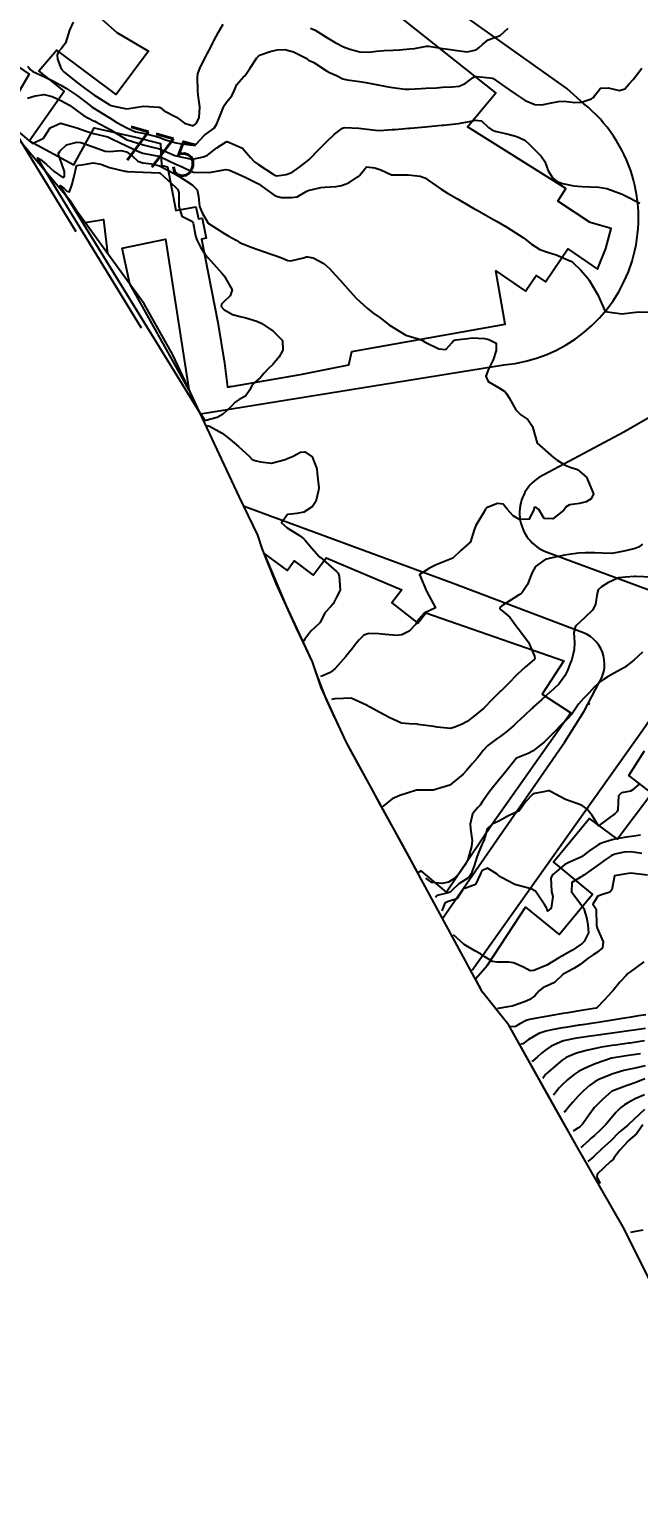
# Model space of a CAD drawing. Header units: metres. Extents: x 318500 to 325275, y 7408834 to 7428799.
# Drawn here: x 320333.5 to 320407, y 7409847.5 to 7410023.3 of the extents above; entities that cross this region are included whole.
import ezdxf
from ezdxf.enums import TextEntityAlignment as Align

# ---------------------------------------------------------------- set-up
doc = ezdxf.new("R2010")
doc.units = ezdxf.units.M
doc.header["$MEASUREMENT"] = 0
for name, color, linetype in [('Area', 45, 'Continuous'), ('Cotas', 45, 'Continuous'), ('Curvas de Nivel 1m', 11, 'Continuous'), ('Curvas de Nivel 5m', 15, 'Continuous'), ('Edificações', 30, 'Continuous'), ('Vias Primárias', 230, 'Continuous')]:
    doc.layers.add(name, color=color, linetype=linetype)
doc.styles.add('Style-STANDARD', font='STANDARD.shx')

msp = doc.modelspace()

# ---------------------------------------------------------------- linework, layer by layer
at = {"layer": 'Area'}
msp.add_lwpolyline([(320431.03, 7409838.66), (320424.36, 7409847.56), (320418.56, 7409855.9), (320413.6, 7409863.46), (320410.07, 7409868.89), (320405.21, 7409878.64), (320399.44, 7409888.76), (320391.31, 7409903.22), (320388.16, 7409907.2), (320379.46, 7409923.18), (320371.69, 7409937.37), (320368.68, 7409943.93), (320367.64, 7409947.03), (320365.72, 7409951.09), (320363.28, 7409956.49), (320361.59, 7409960.7), (320361.05, 7409962.32), (320358.8, 7409966.97), (320350.8, 7409984.05), (320347.35, 7409990.2), (320339.23, 7410001.35), (320338.48, 7410002.58), (320332.13, 7410010.12)], dxfattribs=at)
at = {"layer": 'Curvas de Nivel 1m', "flags": 128}
for points, elevation in [([(320338.77, 7410024.14), (320338.33, 7410023.21), (320338.04, 7410022.14), (320337.87, 7410021.64), (320337.36, 7410020.96), (320336.98, 7410020.53), (320336.85, 7410020.16), (320336.88, 7410019.69), (320337.33, 7410018.53), (320337.66, 7410018.15), (320339.31, 7410016.85), (320340.27, 7410016.12), (320341.29, 7410015.38), (320343.12, 7410014.23), (320343.27, 7410014.15), (320343.48, 7410014.07), (320345.27, 7410013.69), (320347.27, 7410014.02), (320349.17, 7410013.9), (320349.27, 7410013.85), (320349.77, 7410013.48), (320351.26, 7410012.7), (320351.67, 7410012.38), (320352.2, 7410011.96), (320353.25, 7410011.67), (320353.43, 7410011.76), (320353.6, 7410011.93), (320353.97, 7410012.64), (320354.06, 7410013.93), (320353.86, 7410015.36), (320353.81, 7410015.93), (320353.79, 7410017.47), (320353.82, 7410017.93), (320354.09, 7410018.68), (320354.73, 7410019.92), (320354.94, 7410020.33), (320355.37, 7410021.16), (320355.63, 7410021.66), (320355.76, 7410021.91), (320356.33, 7410022.97), (320356.87, 7410023.9)], 772), ([(320367.41, 7410023.45), (320367.97, 7410023.18), (320369.39, 7410022.32), (320370.38, 7410021.72), (320371.37, 7410021.2), (320372.16, 7410020.9), (320373.36, 7410020.58), (320374.47, 7410020.56), (320375.37, 7410020.65), (320376.27, 7410020.73), (320377.37, 7410020.8), (320378.14, 7410020.84), (320379.37, 7410020.93), (320379.96, 7410021), (320381.38, 7410021.25), (320381.69, 7410021.25), (320383.37, 7410020.97), (320384, 7410020.9), (320385.37, 7410020.71), (320386.29, 7410020.58), (320387.37, 7410020.84), (320387.74, 7410021.12), (320388.13, 7410021.48), (320388.84, 7410022.01), (320389.39, 7410022.21), (320390.29, 7410022.55), (320391.22, 7410023.43)], 772), ([(320333.34, 7410018.87), (320333.6, 7410018.47), (320333.92, 7410018.2), (320335.32, 7410017.55), (320336.42, 7410017.06), (320337.31, 7410016.57), (320337.99, 7410016.14), (320339.29, 7410015.27), (320340.83, 7410014.11), (320341.08, 7410013.91), (320341.27, 7410013.79), (320342.33, 7410013.16), (320343.26, 7410012.57), (320344.07, 7410012.06), (320345.24, 7410011.4), (320346.32, 7410010.95), (320347.23, 7410010.76), (320348.84, 7410010.38), (320349.22, 7410010.24), (320349.93, 7410009.98), (320351.21, 7410009.62), (320351.66, 7410009.52), (320353.21, 7410009.32), (320353.67, 7410009.47), (320354.08, 7410009.93), (320354.61, 7410010.53), (320355.24, 7410010.97), (320355.79, 7410011.36), (320356.12, 7410011.9), (320356.43, 7410012.72), (320356.93, 7410013.89), (320357.03, 7410014.14), (320357.28, 7410014.53), (320357.91, 7410015.26), (320358.18, 7410015.88), (320358.54, 7410016.64), (320359.33, 7410017.55), (320359.49, 7410017.69), (320359.62, 7410017.86), (320360.07, 7410018.58), (320360.92, 7410019.84), (320361.12, 7410020.07), (320361.36, 7410020.2), (320362.54, 7410020.64), (320363.37, 7410020.84), (320364.3, 7410020.86), (320365.36, 7410020.59), (320366.95, 7410019.76), (320367.18, 7410019.58), (320367.35, 7410019.51), (320367.79, 7410019.31), (320369.34, 7410018.31), (320369.71, 7410018.1), (320370.52, 7410017.71), (320371.32, 7410017.34), (320371.81, 7410017.21), (320373.32, 7410017.02), (320374.08, 7410016.9), (320375.31, 7410016.65), (320376.55, 7410016.4), (320377.31, 7410016.27), (320378.83, 7410016.08), (320379.31, 7410016.06), (320380.74, 7410016.14), (320381.31, 7410016.18), (320382.6, 7410016.26), (320383.31, 7410016.32), (320384.47, 7410016.36), (320385.31, 7410016.45), (320386.06, 7410016.77), (320387, 7410017.49), (320387.21, 7410017.61), (320387.33, 7410017.62), (320387.46, 7410017.62), (320389.03, 7410017.46), (320389.33, 7410017.41), (320389.42, 7410017.36), (320391.31, 7410016.04), (320392.21, 7410015.42), (320393.29, 7410014.72), (320394.44, 7410014.24), (320395.28, 7410014.21), (320396.25, 7410014.4), (320397.29, 7410014.61), (320398, 7410014.63), (320399.29, 7410014.49), (320400.09, 7410014.51), (320401.29, 7410014.9), (320401.52, 7410015.08), (320401.66, 7410015.29), (320402.38, 7410016.22), (320403.31, 7410016.25), (320404.66, 7410015.91), (320405.31, 7410016.13), (320405.82, 7410016.74), (320406.31, 7410017.24), (320407.34, 7410018.62)], 773), ([(320333.28, 7410015.01), (320334.21, 7410015.27), (320335.29, 7410015.45), (320336.24, 7410015.21), (320337.28, 7410014.72), (320338.36, 7410014.14), (320339.26, 7410013.48), (320340.03, 7410012.89), (320341.25, 7410012.28), (320341.38, 7410012.22), (320341.61, 7410012.09), (320343.24, 7410011.23), (320345.13, 7410010.05), (320345.22, 7410010), (320345.31, 7410009.96), (320347.21, 7410009.35), (320348.05, 7410009.17), (320349.2, 7410008.88), (320351.06, 7410008.1), (320351.19, 7410008.05), (320351.56, 7410007.96), (320352.9, 7410007.66), (320353.19, 7410007.63), (320354.51, 7410007.92), (320354.97, 7410008.13), (320355.2, 7410008.3), (320356.09, 7410009.01), (320357.22, 7410009.73), (320357.35, 7410009.76), (320359.21, 7410008.95), (320360.16, 7410007.85), (320360.64, 7410007.3), (320361.18, 7410006.94), (320362.92, 7410005.81), (320363.17, 7410005.66), (320363.35, 7410005.63), (320364.49, 7410005.79), (320365.17, 7410006.04), (320366.12, 7410006.71), (320367.19, 7410007.55), (320367.29, 7410007.65), (320367.39, 7410007.75), (320368.27, 7410008.67), (320369.22, 7410009.61), (320369.28, 7410009.67), (320369.34, 7410009.73), (320370.31, 7410010.64), (320371.25, 7410011.37), (320371.49, 7410011.45), (320373.25, 7410011.37), (320373.57, 7410011.34), (320375.24, 7410011.12), (320375.77, 7410011.11), (320377.24, 7410011.2), (320377.63, 7410011.23), (320379.25, 7410011.36), (320379.45, 7410011.38), (320381.25, 7410011.53), (320381.29, 7410011.53), (320381.64, 7410011.56), (320383.25, 7410011.72), (320383.46, 7410011.74), (320385.25, 7410011.92), (320386.57, 7410012.18), (320387.26, 7410012.35), (320388.04, 7410012.26), (320388.87, 7410011.47), (320389.25, 7410011.16), (320389.69, 7410011.01), (320391.24, 7410010.64), (320392.3, 7410010.36), (320393.23, 7410009.94), (320393.83, 7410009.4), (320395.2, 7410008), (320395.65, 7410007.37), (320396.06, 7410006.25), (320396.61, 7410005.36), (320397.16, 7410004.95), (320397.79, 7410004.72), (320399.16, 7410004.43), (320400.13, 7410004.35), (320401.16, 7410004.32), (320402.18, 7410004.26), (320403.15, 7410004.09), (320404.99, 7410003.4), (320405.14, 7410003.33), (320405.29, 7410003.25), (320407.13, 7410002.32)], 774), ([(320347.03, 7409987.28), (320334.6, 7410007.54), (320334.5, 7410007.81), (320334.85, 7410007.61), (320335.56, 7410007), (320336.51, 7410006.14), (320337.53, 7410005.41), (320337.75, 7410005.56), (320337.74, 7410006.14), (320337.19, 7410007.74), (320337, 7410008.15), (320337, 7410008.34), (320337.2, 7410008.66), (320337.98, 7410009.38), (320339.21, 7410009.7), (320339.7, 7410009.63), (320341.21, 7410009.12), (320342.66, 7410008.62), (320343.2, 7410008.57), (320344.55, 7410008.7), (320345.2, 7410008.51), (320345.9, 7410008.04), (320346.57, 7410007.41), (320347.18, 7410007.19), (320348.24, 7410007.06), (320349.18, 7410006.82), (320350.89, 7410005.97), (320351.17, 7410005.79), (320351.63, 7410005.5), (320353.15, 7410004.53), (320353.73, 7410003.93), (320353.91, 7410003.14), (320354, 7410001.93), (320354.33, 7410001.15), (320355.07, 7409999.91), (320355.09, 7409999.88), (320355.17, 7409999.83), (320357.07, 7409998.62), (320357.55, 7409998.37), (320358.43, 7409997.87), (320358.82, 7409997.63), (320359.05, 7409997.52), (320360.25, 7409997.04), (320361.04, 7409996.74), (320362.66, 7409996.19), (320363.03, 7409996.08), (320363.83, 7409995.8), (320364.67, 7409995.43), (320365.03, 7409995.38), (320366.57, 7409995.76), (320366.93, 7409995.85), (320367.03, 7409995.86), (320367.73, 7409995.74), (320369.02, 7409995.05), (320369.72, 7409994.42), (320370.39, 7409993.71), (320371, 7409993.03), (320372.18, 7409991.68), (320372.97, 7409990.84), (320374.22, 7409989.66), (320374.94, 7409989.09), (320375.79, 7409988.49), (320376.93, 7409987.62), (320378.91, 7409986.42), (320380.54, 7409985.94), (320380.9, 7409985.78), (320381.25, 7409985.56), (320382.89, 7409984.75), (320383.72, 7409984.69), (320384.47, 7409985.52), (320384.65, 7409985.77), (320384.91, 7409985.87), (320386.38, 7409986.02), (320386.91, 7409986.08), (320388.37, 7409986), (320388.91, 7409985.91), (320389.8, 7409985.45), (320389.78, 7409984.56), (320389.43, 7409983.45), (320388.86, 7409982.32), (320388.55, 7409981.46), (320388.84, 7409980.83), (320390.28, 7409979.99), (320390.82, 7409979.61), (320391.01, 7409979.43), (320391.37, 7409978.86), (320392.18, 7409977.42), (320392.78, 7409976.82), (320393.61, 7409976.23), (320394.16, 7409975.39), (320394.74, 7409973.38), (320396.71, 7409971.68), (320397.15, 7409971.35), (320398.1, 7409970.73), (320398.7, 7409970.49), (320399.59, 7409970.2), (320400.69, 7409969.3), (320401.51, 7409967.29), (320401.25, 7409966.69), (320400.65, 7409966.31), (320399.82, 7409966.13), (320398.64, 7409965.97), (320398.24, 7409965.73), (320397.94, 7409965.33), (320396.62, 7409964.29), (320395.58, 7409964.33), (320394.92, 7409965.38), (320394.63, 7409965.64), (320394.39, 7409965.62), (320394.32, 7409965.38), (320393.77, 7409964.23), (320392.62, 7409964.19), (320391.84, 7409964.63), (320391.12, 7409965.42), (320390.64, 7409966.02), (320389.95, 7409966.13), (320388.63, 7409965.6), (320388.56, 7409965.53), (320388.52, 7409965.46), (320388.37, 7409965.2), (320387.35, 7409963.47), (320387.14, 7409962.93), (320386.68, 7409961.48), (320386.64, 7409961.42), (320386.58, 7409961.36), (320385.56, 7409960.5), (320384.55, 7409959.51), (320382.54, 7409958.74), (320381.75, 7409958.34), (320380.53, 7409957.56), (320381.39, 7409955.55), (320382.47, 7409953.54), (320381.11, 7409952.9), (320380.46, 7409952.18), (320380.09, 7409951.57), (320379.29, 7409950.72), (320378.43, 7409950.3), (320377.81, 7409950.22), (320376.43, 7409950.32), (320375.64, 7409950.42), (320374.43, 7409950.44), (320373.85, 7409950.23), (320373.26, 7409949.66), (320372.89, 7409949.18), (320372.4, 7409948.56), (320372, 7409948.07), (320371.66, 7409947.68), (320370.38, 7409946.24), (320370.11, 7409945.97), (320369.7, 7409945.71), (320368.77, 7409945.31), (320368.6, 7409945.25)], 776), ([(320354.95, 7409975.53), (320355.22, 7409975.45), (320356.75, 7409974.6), (320357.66, 7409973.88), (320358.73, 7409973), (320360.01, 7409971.84), (320360.35, 7409971.48), (320360.7, 7409971.32), (320361.38, 7409971.15), (320362.7, 7409971), (320364.35, 7409971.43), (320364.71, 7409971.58), (320365.22, 7409971.77), (320366.19, 7409972.29), (320366.72, 7409972.33), (320367.59, 7409971.74), (320368.15, 7409970.28), (320368.22, 7409969.73), (320368.4, 7409968), (320368.38, 7409967.73), (320368.04, 7409966.34), (320367.65, 7409965.74), (320366.62, 7409965.09), (320365.77, 7409964.91), (320364.62, 7409964.79), (320363.89, 7409963.79), (320364.6, 7409963.18), (320366.09, 7409962.26), (320366.58, 7409961.89), (320366.71, 7409961.75), (320367.57, 7409960.74), (320368.45, 7409959.73), (320368.5, 7409959.68), (320368.55, 7409959.63), (320369.58, 7409958.75), (320370.53, 7409957.9), (320370.64, 7409957.81), (320370.74, 7409957.7), (320370.88, 7409957.34), (320370.98, 7409955.69), (320370.83, 7409955.36), (320370.49, 7409954.75), (320370.14, 7409954.04), (320369.86, 7409953.71), (320369.19, 7409952.98), (320368.51, 7409951.72), (320368.49, 7409951.68), (320368.45, 7409951.65), (320367.44, 7409950.73), (320366.73, 7409949.75), (320366.59, 7409949.57), (320366.53, 7409949.52)], 777), ([(320408.53, 7409957.23), (320406.62, 7409957.31), (320406.53, 7409957.3), (320406.46, 7409957.3), (320405.4, 7409957.23), (320404.61, 7409957.16), (320404.53, 7409957.14), (320403.24, 7409956.54), (320402.51, 7409956.08), (320402.09, 7409955.69), (320401.95, 7409955.28), (320401.78, 7409953.98), (320401.43, 7409953.29), (320400.46, 7409952.33), (320399.9, 7409951.86), (320399.36, 7409951.31), (320399.17, 7409950.58), (320399.25, 7409949.31), (320399.21, 7409948.51), (320398.9, 7409947.31), (320398.74, 7409946.96), (320398.38, 7409945.99), (320398.08, 7409945.32), (320397.34, 7409944.35), (320396.34, 7409943.41), (320396.31, 7409943.38), (320396.28, 7409943.35), (320395.25, 7409942.44), (320394.31, 7409941.6), (320394.2, 7409941.49), (320394.08, 7409941.38), (320393.16, 7409940.53), (320392.29, 7409939.73), (320391.95, 7409939.41), (320391.06, 7409938.64), (320390.27, 7409938.03), (320389.92, 7409937.78), (320389.42, 7409937.44), (320388.77, 7409936.93), (320388.24, 7409936.34), (320387.86, 7409935.84), (320387.55, 7409935.47), (320386.93, 7409934.76), (320386.21, 7409933.94), (320385.81, 7409933.49), (320384.19, 7409932.15), (320382.18, 7409931.54), (320380.18, 7409931.56), (320378.17, 7409930.9), (320377.24, 7409930.52), (320376.15, 7409929.62), (320376.15, 7409929.62)], 774), ([(320407.43, 7409948.18), (320406.39, 7409947.22), (320405.27, 7409946.34), (320404.38, 7409945.88), (320403.3, 7409945.26), (320402.73, 7409944.9), (320402.36, 7409944.66), (320401.63, 7409944.01), (320401, 7409943.29), (320400.68, 7409942.95), (320400.33, 7409942.62), (320399.71, 7409941.91), (320399.31, 7409941.31), (320398.9, 7409940.72), (320398.3, 7409940.08), (320397.54, 7409939.33), (320396.93, 7409938.69), (320396.27, 7409938.01), (320395.93, 7409937.69), (320395.57, 7409937.36), (320394.86, 7409936.76), (320394.24, 7409936.29), (320393.66, 7409935.96), (320392.23, 7409935.4), (320390.64, 7409933.42), (320390.2, 7409932.88), (320389.04, 7409931.45), (320388.16, 7409930.18), (320387.88, 7409929.74), (320387.6, 7409929.47), (320386.93, 7409928.68), (320386.64, 7409927.47), (320386.7, 7409926.9), (320386.88, 7409925.47), (320386.8, 7409924.76), (320386.46, 7409923.48), (320386.36, 7409923.18), (320386.06, 7409922.56), (320385.34, 7409921.49), (320384.69, 7409920.85), (320384.03, 7409920.46), (320383.27, 7409920.28), (320382.03, 7409920.42), (320381.33, 7409920.96)], 773), ([(320407.07, 7409932.33), (320406.19, 7409931.57), (320405.97, 7409931.44), (320404.89, 7409931.23), (320404.53, 7409930.88), (320404.47, 7409929.24), (320404.39, 7409929), (320404.14, 7409928.73), (320402.13, 7409927.27), (320401.36, 7409928.5), (320400.73, 7409929.29), (320400.16, 7409929.72), (320399.5, 7409929.96), (320398.17, 7409930.41), (320396.42, 7409931.35), (320396.18, 7409931.48), (320396.05, 7409931.49), (320395.55, 7409931.36), (320394.4, 7409931.15), (320394.17, 7409931.03), (320393.36, 7409930.19), (320392.82, 7409929.39), (320392.51, 7409929.03), (320392.14, 7409928.86), (320391.1, 7409928.38), (320390.13, 7409927.83), (320389.32, 7409927.44), (320388.7, 7409926.87), (320388.3, 7409925.46), (320388.24, 7409925.32), (320388.09, 7409925.08), (320387.61, 7409923.93), (320387.47, 7409923.47), (320387.12, 7409922.41), (320386.77, 7409921.47), (320386.5, 7409921.02), (320386.04, 7409920.74), (320385.28, 7409920.24), (320384.49, 7409919.5), (320384.25, 7409919.27), (320384.02, 7409919.19), (320382.67, 7409918.87), (320382.47, 7409918.61)], 772), ([(320407.19, 7409926.13), (320406.11, 7409925.96), (320405.46, 7409925.87), (320404.11, 7409925.66), (320403.77, 7409925.58), (320402.75, 7409925.26), (320402.29, 7409925.08), (320402.1, 7409924.98), (320401.1, 7409924.27), (320400.07, 7409923.53), (320399.93, 7409923.44), (320399.64, 7409923.3), (320398.55, 7409922.84), (320398.06, 7409922.57), (320396.59, 7409921.34), (320396.4, 7409920.99), (320396.48, 7409919.34), (320396.64, 7409918.72), (320396.43, 7409917.34), (320395.99, 7409916.98), (320395.91, 7409917.27), (320395.87, 7409917.35), (320395.65, 7409917.7), (320394.52, 7409919.37), (320394.02, 7409919.64), (320393.68, 7409919.72), (320392.03, 7409920.17), (320390.43, 7409921.04), (320390.05, 7409921.31), (320389.92, 7409921.43), (320388.75, 7409922.15), (320388.05, 7409921.81), (320387.93, 7409921.58), (320387.91, 7409921.46), (320387.31, 7409920.18), (320386.02, 7409919.71), (320385.87, 7409919.64), (320385.75, 7409919.48), (320385.05, 7409918.45), (320384, 7409918.13), (320383.59, 7409917.92), (320383.25, 7409917)], 771), ([(320408.05, 7409921.32), (320406.34, 7409921.51), (320406.05, 7409921.54), (320405.76, 7409921.51), (320404.05, 7409921.24), (320403.73, 7409919.54), (320403.51, 7409919.25), (320402.38, 7409918.9), (320402.01, 7409918.74), (320401.46, 7409917.81), (320401.79, 7409917.27), (320401.84, 7409917.13), (320401.88, 7409915.27), (320401.96, 7409914.9), (320402.71, 7409913.26), (320402.63, 7409912.55), (320401.92, 7409911.98), (320401.49, 7409911.71), (320400.9, 7409911.29), (320399.9, 7409910.53), (320399.17, 7409910.04), (320397.89, 7409909.38), (320397.81, 7409909.32), (320396.84, 7409908.37), (320395.87, 7409907.93), (320395.46, 7409907.76), (320394.99, 7409907.36), (320394.47, 7409906.75), (320393.84, 7409906.31), (320393.19, 7409906.03), (320391.83, 7409905.55), (320391.71, 7409905.52), (320391.18, 7409905.41), (320390.02, 7409905.24), (320389.96, 7409905.24)], 769), ([(320407.58, 7409910.87), (320405.89, 7409909.62), (320405.68, 7409909.44), (320405.47, 7409909.22), (320404.72, 7409908.39), (320403.86, 7409907.37), (320403.8, 7409907.3), (320403.75, 7409907.24), (320402.85, 7409906.26), (320401.89, 7409905.27), (320401.83, 7409905.25), (320401.81, 7409905.25), (320399.83, 7409904.94), (320398.42, 7409904.72), (320397.82, 7409904.62), (320396.96, 7409904.47), (320395.82, 7409904.27), (320394.47, 7409904.02), (320393.82, 7409903.91), (320393.41, 7409903.79), (320392.64, 7409903.39), (320392.13, 7409903.07), (320391.99, 7409903.03), (320391.36, 7409903.07)], 768), ([(320407.82, 7409904.45), (320406.95, 7409904.33), (320405.82, 7409904.15), (320405.02, 7409904.03), (320403.82, 7409903.83), (320402.09, 7409903.54), (320401.81, 7409903.5), (320400.47, 7409903.29), (320399.9, 7409903.21), (320399.81, 7409903.2), (320398.17, 7409902.95), (320397.8, 7409902.88), (320396.49, 7409902.65), (320395.8, 7409902.49), (320394.95, 7409902.2), (320393.78, 7409901.54), (320393.69, 7409901.47), (320392.99, 7409900.95), (320392.76, 7409900.91)], 767), ([(320407.8, 7409902.83), (320406.39, 7409902.63), (320405.8, 7409902.54), (320404.65, 7409902.37), (320403.8, 7409902.25), (320402.92, 7409902.13), (320401.79, 7409901.97), (320401.18, 7409901.89), (320399.79, 7409901.69), (320399.46, 7409901.63), (320397.93, 7409901.32), (320397.81, 7409901.29), (320397.78, 7409901.28), (320396.42, 7409900.69), (320395.76, 7409900.26), (320395.27, 7409899.85), (320394.72, 7409899.37), (320394.21, 7409898.9), (320394.13, 7409898.8)], 766), ([(320407.21, 7409899.74), (320405.75, 7409899.54), (320405.48, 7409899.5), (320403.75, 7409899.25), (320403.7, 7409899.24), (320401.74, 7409898.56), (320400.45, 7409898), (320399.73, 7409897.64), (320399.22, 7409897.31), (320398.41, 7409896.62), (320397.71, 7409896), (320397.37, 7409895.65), (320396.86, 7409894.99), (320396.72, 7409894.78)], 764), ([(320407.74, 7409898.32), (320406.57, 7409898.04), (320405.74, 7409897.88), (320405.2, 7409897.76), (320403.73, 7409897.3), (320403.56, 7409897.24), (320402.26, 7409896.72), (320401.72, 7409896.41), (320401.06, 7409895.93), (320400.31, 7409895.29), (320400, 7409894.99), (320399.69, 7409894.66), (320399.04, 7409893.95), (320398.52, 7409893.31), (320398.14, 7409892.84), (320397.97, 7409892.71)], 763), ([(320407.72, 7409896.73), (320406.62, 7409896.3), (320405.71, 7409895.99), (320405.15, 7409895.78), (320403.76, 7409895.24), (320403.72, 7409895.22), (320403.7, 7409895.21), (320402.64, 7409894.3), (320401.67, 7409893.33), (320401.64, 7409893.3), (320401.61, 7409893.27), (320401.49, 7409893.09), (320400.19, 7409891.29), (320399.93, 7409891.01), (320399.64, 7409890.79), (320399.06, 7409890.45)], 762), ([(320407.69, 7409894.81), (320406.56, 7409894.33), (320405.68, 7409893.87), (320405.28, 7409893.62), (320404.77, 7409893.23), (320404.21, 7409892.69), (320403.66, 7409892.02), (320403.03, 7409891.25), (320402.34, 7409890.56), (320401.63, 7409889.93), (320401.28, 7409889.62), (320400.91, 7409889.28), (320400.24, 7409888.66), (320400.02, 7409888.46)], 761), ([(320407.49, 7409891.19), (320406.72, 7409890.12), (320405.68, 7409889.22), (320405.64, 7409889.19), (320405.62, 7409889.16), (320404.7, 7409888.13), (320404.03, 7409887.24), (320403.84, 7409886.99), (320403.59, 7409886.79), (320401.96, 7409885.26), (320401.94, 7409884.89), (320402.32, 7409884.11)], 759), ([(320407.48, 7409878.5), (320406.41, 7409878.28), (320405.97, 7409878.22)], 758)]:
    msp.add_lwpolyline(points, dxfattribs=dict(at, elevation=elevation))
at = {"layer": 'Curvas de Nivel 1m', "elevation": 777, "flags": 128}
msp.add_lwpolyline([(320351.14, 7410004.26), (320351.42, 7410003.97), (320351.54, 7410003.56), (320351.53, 7410001.96), (320351.89, 7410000.75), (320353.09, 7410000.16), (320353.21, 7410000.06), (320353.25, 7409999.94), (320353.53, 7409998.4), (320353.71, 7409997.93), (320354.13, 7409997.01), (320354.86, 7409995.91), (320354.95, 7409995.83), (320355.03, 7409995.77), (320356.72, 7409993.89), (320357, 7409993.56), (320357.94, 7409991.88), (320357.71, 7409991.14), (320356.96, 7409990.43), (320356.68, 7409990.16), (320356.63, 7409989.89), (320356.95, 7409989.52), (320357.98, 7409988.92), (320358.94, 7409988.65), (320359.6, 7409988.52), (320360.93, 7409988.11), (320361.55, 7409987.82), (320362.92, 7409986.89), (320364.02, 7409985.79), (320364.06, 7409984.62), (320363.64, 7409983.8), (320362.86, 7409982.88), (320362.31, 7409982.36), (320361.82, 7409981.82), (320361.36, 7409981.3), (320360.84, 7409980.87), (320360.32, 7409980.34), (320360.07, 7409979.84), (320359.58, 7409979.08), (320358.8, 7409978.64), (320358.34, 7409978.33), (320357.89, 7409977.87), (320356.78, 7409976.87), (320356.17, 7409976.5), (320354.77, 7409976.12), (320354.61, 7409976.25), (320354.11, 7409977.02), (320337.26, 7410004.35), (320337.21, 7410004.47), (320337.36, 7410004.38), (320337.65, 7410004.14), (320338.04, 7410003.78), (320338.35, 7410003.7), (320338.66, 7410004.62), (320339.02, 7410006.13), (320339.05, 7410006.26), (320339.18, 7410006.86), (320340.07, 7410007), (320341.18, 7410007.18), (320342.13, 7410007.04), (320343.18, 7410006.62), (320345.01, 7410006.21), (320345.17, 7410006.18), (320345.28, 7410006.16), (320347.17, 7410006.06), (320347.21, 7410006.06), (320349.17, 7410006.01), (320349.23, 7410005.99)], close=True, dxfattribs=at)
at = {"layer": 'Curvas de Nivel 5m', "flags": 128}
for points, elevation in [([(320332.34, 7410010.82), (320333.49, 7410009.85), (320333.88, 7410009.53), (320335.22, 7410010.18), (320336.01, 7410011.4), (320337.25, 7410011.98), (320337.44, 7410011.95), (320339.24, 7410011.4), (320340.35, 7410011), (320341.23, 7410010.73), (320342.96, 7410010.34), (320343.22, 7410010.23), (320343.52, 7410010.07), (320345.21, 7410009.24), (320346.68, 7410008.55), (320347.2, 7410008.37), (320349.06, 7410007.99), (320349.17, 7410007.97), (320349.19, 7410007.97), (320349.23, 7410007.95), (320351.18, 7410007.02), (320351.92, 7410006.7), (320353.17, 7410006.11), (320353.29, 7410006.06), (320355.17, 7410006.05), (320356.77, 7410006.3), (320357.18, 7410006.39), (320357.63, 7410006.33), (320358.63, 7410005.87), (320359.17, 7410005.62), (320359.54, 7410005.48), (320361.15, 7410004.68), (320362.28, 7410003.82), (320363.13, 7410003.22), (320363.91, 7410003.02), (320365.13, 7410003.02), (320365.8, 7410003.1), (320366.89, 7410003.75), (320367.06, 7410003.83), (320367.14, 7410003.85), (320368.67, 7410004.21), (320369.15, 7410004.27), (320370.5, 7410004.36), (320371.15, 7410004.48), (320372.04, 7410004.8), (320373.17, 7410005.56), (320373.23, 7410005.6), (320373.31, 7410005.67), (320374.14, 7410006.7), (320375.18, 7410006.61), (320375.9, 7410006.36), (320377.17, 7410005.76), (320377.29, 7410005.73), (320379.17, 7410005.75), (320380.64, 7410005.58), (320381.17, 7410005.4), (320381.61, 7410005.12), (320383.15, 7410004.02), (320383.93, 7410003.53), (320385.13, 7410002.85), (320386.62, 7410001.99), (320387.11, 7410001.71), (320387.51, 7410001.48), (320388.53, 7410000.9), (320389.1, 7410000.58), (320389.82, 7410000.18), (320391.09, 7409999.43), (320393.07, 7409998.14), (320394.05, 7409997.4), (320395.05, 7409996.73), (320396, 7409996.41), (320397.04, 7409996.1), (320398.78, 7409995.33), (320399.03, 7409995.18), (320399.98, 7409994.28), (320400.83, 7409993.3), (320401.01, 7409993.06), (320402.03, 7409991.28), (320402.95, 7409989.27), (320404.95, 7409988.98), (320406.95, 7409989.22), (320408.95, 7409989.19)], 775), ([(320339.14, 7409998.88), (320331.93, 7410010.74)], 775), ([(320407.44, 7409961.21), (320406.94, 7409960.85), (320406.57, 7409960.68), (320405.38, 7409960.42), (320404.57, 7409960.24), (320403.72, 7409960.1), (320402.56, 7409960.11), (320401.67, 7409960.17), (320400.56, 7409960.19), (320399.73, 7409960.14), (320398.56, 7409959.96), (320398.02, 7409959.87), (320396.55, 7409959.58), (320396.36, 7409959.54), (320395.71, 7409959.36), (320394.54, 7409958.52), (320394.12, 7409957.8), (320393.97, 7409957.39), (320393.56, 7409956.34), (320392.93, 7409955.4), (320392.71, 7409955.19), (320392.49, 7409955.05), (320391.47, 7409954.43), (320390.48, 7409953.79), (320390.28, 7409953.63), (320390.25, 7409953.43), (320390.34, 7409953.3), (320390.47, 7409953.2), (320391.45, 7409952.4), (320392.17, 7409951.4), (320392.44, 7409951.06), (320393.71, 7409949.39), (320394.4, 7409947.73), (320394.44, 7409947.38), (320394.39, 7409947.29), (320393.34, 7409946.43), (320392.37, 7409945.52), (320392.25, 7409945.4), (320391.31, 7409944.46), (320390.34, 7409943.5), (320390.31, 7409943.47), (320390.27, 7409943.43), (320389.29, 7409942.48), (320388.31, 7409941.46), (320387.22, 7409940.55), (320386.29, 7409939.83), (320385.62, 7409939.49), (320384.69, 7409939.1), (320384.28, 7409938.98), (320382.66, 7409939.16), (320382.29, 7409939.23), (320380.36, 7409939.49), (320380.29, 7409939.5), (320379.31, 7409939.57), (320378.35, 7409939.65), (320378.29, 7409939.66), (320376.98, 7409940.29), (320376.3, 7409940.64), (320374.43, 7409941.64), (320374.31, 7409941.71), (320374.14, 7409941.81), (320372.32, 7409942.63), (320371.39, 7409942.62), (320370.32, 7409942.56), (320369.92, 7409942.5)], 775), ([(320407.36, 7409923.92), (320406.08, 7409924.12), (320405.23, 7409924.08), (320404.08, 7409923.82), (320403.67, 7409923.65), (320403.07, 7409923.25), (320402.06, 7409922.52), (320400.36, 7409921.3), (320400.18, 7409921.17), (320400.05, 7409921.11), (320398.92, 7409920.43), (320398.89, 7409919.31), (320400, 7409917.82), (320400.36, 7409917.29), (320400.73, 7409916.04), (320400.85, 7409915.29), (320400.91, 7409914.33), (320400.42, 7409913.29), (320400.16, 7409913.07), (320399.93, 7409912.91), (320398.98, 7409912.25), (320397.91, 7409911.65), (320397.69, 7409911.54), (320397.35, 7409911.33), (320395.9, 7409910.46), (320394.32, 7409909.8), (320393.89, 7409909.78), (320393.1, 7409910.19), (320391.9, 7409910.73), (320391.32, 7409910.83), (320389.9, 7409910.8), (320389.36, 7409910.9), (320388.43, 7409911.45), (320387.92, 7409911.8), (320387.2, 7409912.18), (320385.93, 7409912.96), (320384.65, 7409914.1)], 770), ([(320407.66, 7409901.31), (320406.92, 7409901.2), (320405.93, 7409901.06), (320405.78, 7409901.04), (320404.2, 7409900.81), (320403.77, 7409900.75), (320402.48, 7409900.55), (320401.77, 7409900.41), (320400.84, 7409900.21), (320399.76, 7409899.92), (320399.29, 7409899.77), (320398.24, 7409899.32), (320397.75, 7409899), (320395.82, 7409897.35), (320395.77, 7409897.3), (320395.75, 7409897.28), (320395.42, 7409896.79)], 765), ([(320407.67, 7409893.06), (320405.73, 7409891.22), (320405.69, 7409891.18), (320405.65, 7409891.14), (320404.59, 7409890.28), (320403.62, 7409889.26), (320402.55, 7409888.32), (320401.59, 7409887.42), (320401.51, 7409887.35), (320400.85, 7409886.76)], 760)]:
    msp.add_lwpolyline(points, dxfattribs=dict(at, elevation=elevation))
at = {"layer": 'Edificações'}
for points in [[(320303.63, 7410044.29), (320302.53, 7410051.06), (320313.02, 7410052.77), (320313.75, 7410048.28), (320323.41, 7410049.85), (320324.45, 7410043.41), (320339.36, 7410042.72), (320325.94, 7410023.02), (320333.49, 7410017.89), (320330.42, 7410012.67), (320326.61, 7410017.01), (320321.01, 7410023.64), (320322.15, 7410025.42), (320318.13, 7410028.02), (320319.18, 7410029.65), (320319.67, 7410030.4), (320319.38, 7410032.07), (320316.01, 7410031.49), (320315.48, 7410034.54), (320312.73, 7410033.93), (320311.27, 7410035.84), (320310.17, 7410036.78), (320306.69, 7410040.66)], [(320340.22, 7410000), (320342.44, 7410000.35), (320342.94, 7409996.26)], [(320345.6, 7409992.6), (320344.71, 7409996.9), (320349.91, 7409997.98), (320352.75, 7409979.88)], [(320357.38, 7409980.13), (320357.85, 7409980.22)], [(320361.85, 7409960.05), (320364.58, 7409958.03), (320365.43, 7409959.19), (320367.74, 7409957.48), (320369.3, 7409959.58), (320378.42, 7409955.72), (320377.2, 7409954.13), (320380.35, 7409951.7), (320381.31, 7409952.94), (320397.94, 7409947.15), (320395.32, 7409943.13), (320398.78, 7409940.87), (320389.36, 7409927.49), (320383.82, 7409919.27), (320380.76, 7409921.83), (320380.33, 7409921.59), (320378.72, 7409924.54), (320375.78, 7409929.91), (320374.71, 7409931.87), (320373.08, 7409934.85), (320372.11, 7409936.62), (320371.69, 7409937.37), (320371.01, 7409938.87), (320370.19, 7409940.65), (320369.31, 7409942.57), (320368.16, 7409945.48), (320367.64, 7409947.03), (320364.5, 7409953.79), (320361.85, 7409960.05)]]:
    msp.add_lwpolyline(points, close=True, dxfattribs=at)
for points in [[(320340.61, 7410025.97), (320344.06, 7410022.93), (320347.88, 7410020.67), (320343.96, 7410015.43), (320336.82, 7410020.77), (320334.64, 7410018.24), (320337.42, 7410016.05), (320337.72, 7410015.81), (320333.53, 7410009.84), (320338.88, 7410006.94), (320341.31, 7410011.43), (320346.14, 7410010.35), (320349.31, 7410009.52), (320349.42, 7410006.93), (320349.99, 7410006.76), (320350.17, 7410006.71), (320351.16, 7410001.44), (320353.59, 7410001.89), (320353.89, 7410000.44), (320354.33, 7410000.53), (320354.84, 7409998.11), (320354.26, 7409997.99), (320356.22, 7409987.93), (320357.02, 7409983.03), (320357.38, 7409980.13), (320357.85, 7409980.22), (320366.2, 7409981.67), (320372.01, 7409982.83), (320372.4, 7409984.46), (320390.88, 7409987.75), (320389.74, 7409994.17), (320393.33, 7409991.73), (320394.61, 7409993.62), (320395.74, 7409992.86), (320398.45, 7409996.82), (320402.02, 7409994.38), (320403.03, 7409996.85), (320403.67, 7409999.26), (320401.13, 7410000), (320397.23, 7410002.57), (320398.19, 7410004.1), (320386.35, 7410011.52), (320389.75, 7410015.63), (320376.34, 7410026.27)], [(320408.43, 7409872.18), (320405.21, 7409878.64), (320399.44, 7409888.76), (320396.16, 7409894.59), (320392.49, 7409901.12), (320391.31, 7409903.22), (320390.34, 7409904.43), (320389.73, 7409905.21), (320388.78, 7409906.41), (320388.32, 7409907), (320388.19, 7409907.16), (320388.16, 7409907.2), (320387.99, 7409907.52), (320387.38, 7409908.63), (320387.28, 7409908.82), (320387.28, 7409908.82), (320388.75, 7409910.46), (320392.63, 7409916.41), (320393.32, 7409917.46), (320397.37, 7409914.13), (320401.4, 7409919.03), (320396.71, 7409922.9), (320400.88, 7409927.97), (320401.02, 7409928.12), (320404.39, 7409925.65), (320408.57, 7409931.21), (320405.78, 7409933.31), (320407.66, 7409936.31)]]:
    msp.add_lwpolyline(points, dxfattribs=at)
at = {"layer": 'Vias Primárias'}
for points in [[(320354.12, 7409976.95), (320354.14, 7409976.93), (320390.73, 7409982.83), (320390.73, 7409982.83, 0.674839), (320400.36, 7410014.33), (320398.32, 7410016.14), (320382.22, 7410027.62), (320371.7, 7410035.3), (320350.62, 7410050.31), (320339.74, 7410058.08, 0.293255), (320329.17, 7410059.92), (320316.16, 7410057.39), (320296.62, 7410052.53)], [(320409.09, 7409976.97), (320405.17, 7409974.73), (320397.94, 7409970.86), (320394.93, 7409969.24, 0.617519), (320395.93, 7409960.24), (320420.06, 7409951.34)], [(320383.32, 7409916.09), (320398.08, 7409937.39), (320400.41, 7409941.09), (320402.2, 7409944.53, 0.506674), (320399.88, 7409950.69), (320384.61, 7409956.48), (320359.4, 7409965.74)], [(320411.79, 7409866.49), (320420.23, 7409874.35), (320436, 7409885.92), (320453.01, 7409900.31), (320467.29, 7409912.62), (320473.31, 7409917.28, 0.603778), (320471.09, 7409925.41), (320465.16, 7409927.42), (320451.96, 7409932.34), (320426.75, 7409941.32), (320415.97, 7409945.16, 0.300916), (320411.43, 7409944.19), (320410.26, 7409942.79), (320407.46, 7409938.79), (320400.47, 7409928.93), (320386.91, 7409909.81)]]:
    msp.add_lwpolyline(points, format="xyb", dxfattribs=at)
msp.add_lwpolyline([(320401.08, 7409941.87), (320401.01, 7409941.91)], dxfattribs=at)

# ---------------------------------------------------------------- texts
at = {"layer": 'Cotas', "style": 'Style-STANDARD'}
msp.add_text('775', height=4, rotation=344.0589, dxfattribs=at).set_placement((320349.29, 7410008.46, 775), align=Align.MIDDLE_CENTER)

doc.saveas('drawing.dxf')
